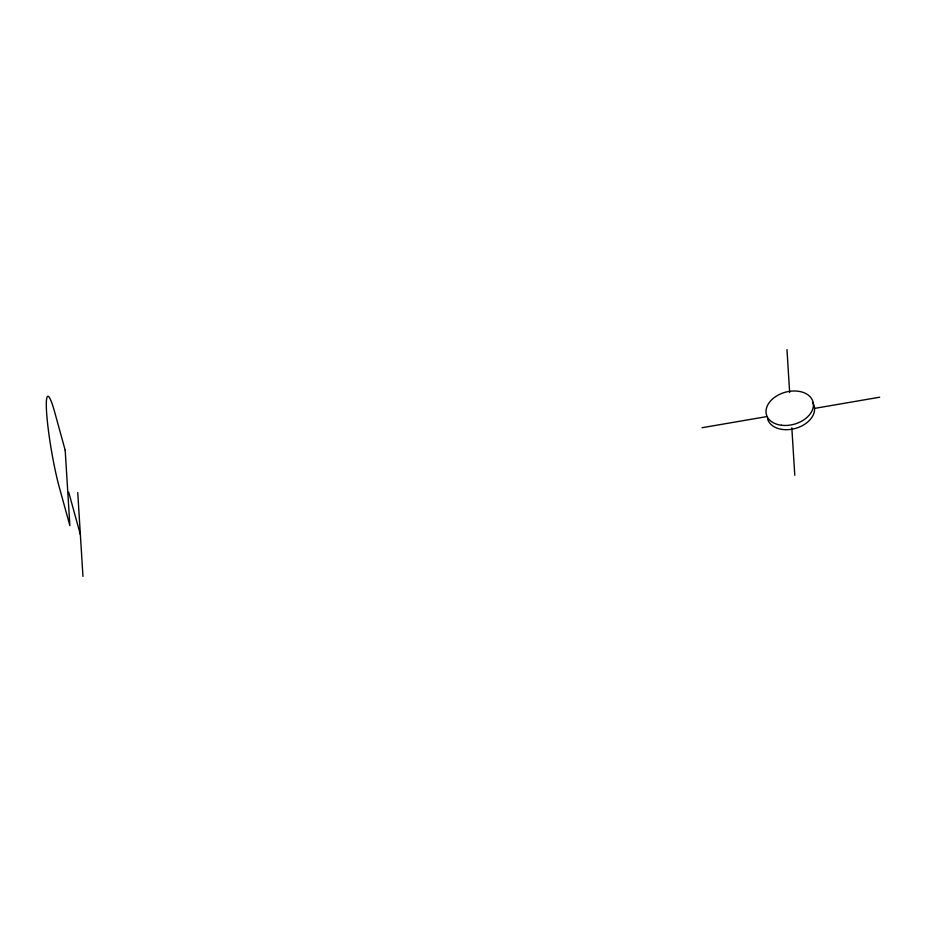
<?xml version="1.0" encoding="UTF-8"?>
<svg xmlns="http://www.w3.org/2000/svg" width="926" height="926" viewBox="0 0 926 926"><rect width="100%" height="100%" fill="white"/><g stroke="black" fill="none" stroke-linecap="round" stroke-linejoin="round"><path stroke-width="1.39" d="M702.07 427.719L766.913 416.573M814.845 408.343L879.7 397.208M68.698 492.181L80.354 534.499M786.984 349.623L789.647 392.462M791.834 427.824L794.786 475.293M77.749 492.609L82.958 576.377M812.519 402.509A24.157 16.599 -15.4 0 1 797.784 427.673A24.157 16.599 -15.4 0 1 767.515 418.598M65.19 450.244L54.703 412.163A54.368 5.637 80.3 0 0 46.555 411.792A54.368 5.637 80.3 0 0 59.38 487.574L69.878 525.655L65.19 450.244M781.498 425.254A24.157 16.599 -15.4 0 0 813.086 402.092A24.157 16.599 -15.4 0 0 774.564 397.347A24.157 16.599 -15.4 0 0 781.498 425.254"/></g></svg>
